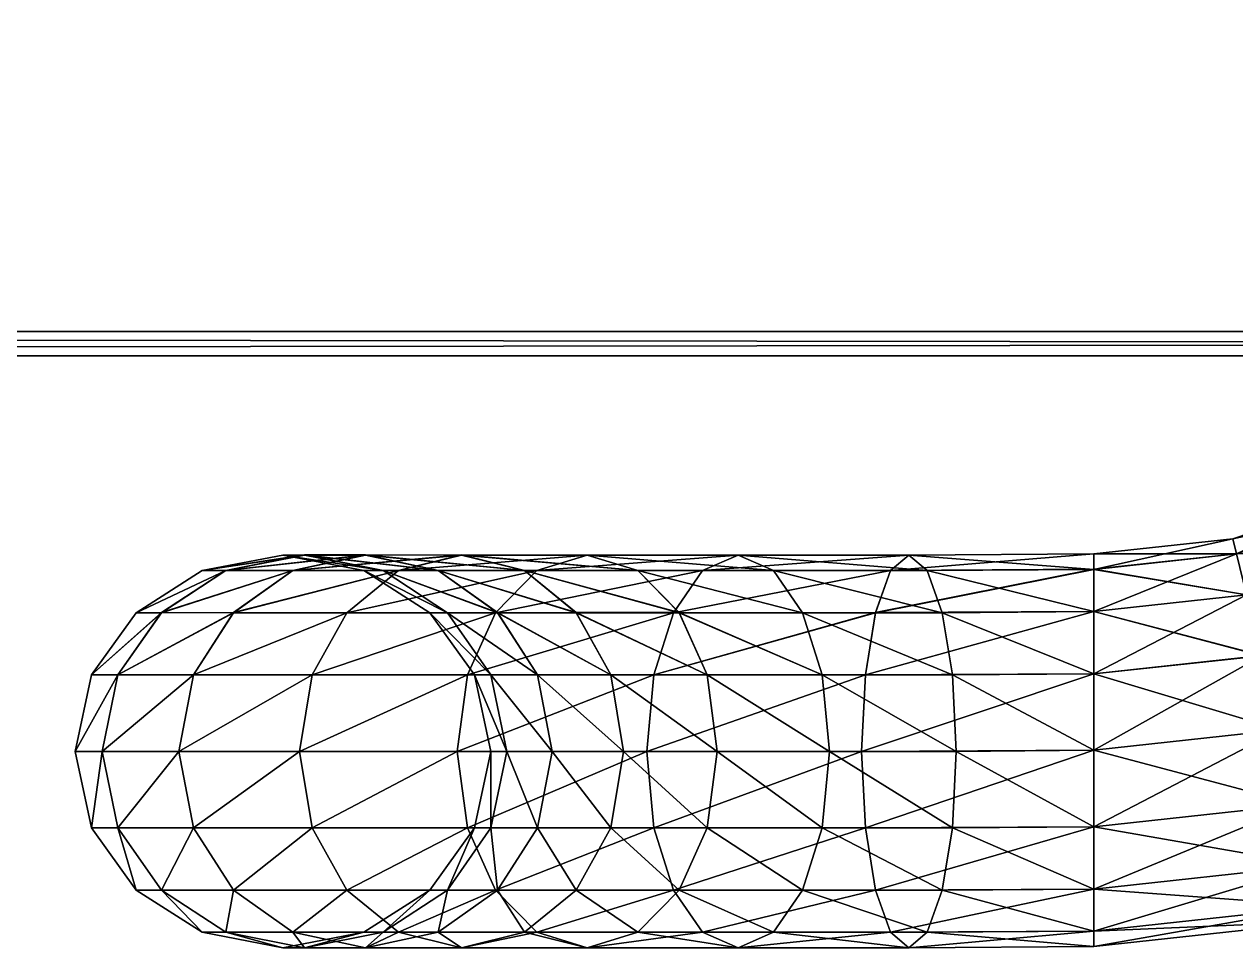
# Model space of a CAD drawing. Extents: x -84 to 84, y -10 to 10.
# Drawn here: x -21.4 to -11.45, y -9.66 to -2.08 of the extents above; entities that cross this region are included whole.
import ezdxf

# ---------------------------------------------------------------- set-up
doc = ezdxf.new("R2010")
doc.units = 0
doc.layers.add('DOOR01', color=231, linetype='CONTINUOUS')
doc.layers.add('FR', color=201, linetype='CONTINUOUS')

msp = doc.modelspace()

# ---------------------------------------------------------------- meshes
at = {"layer": 'DOOR01', "color": 231}
mesh = msp.add_polyface(dxfattribs=at)
corners = [(-12.616852, 6.899414, 114.076416), (-13.985779, 6.562867, 114.451324), (-13.86261, 6.908509, 113.952301), (-12.616852, 6.553711, 114.588898), (-12.616852, 6.426881, 115.216064), (-14.136566, 6.436035, 115.062164), (-12.616852, 6.553712, 115.843262), (-14.287445, 6.562866, 115.673004), (-12.616852, 6.899414, 116.355743), (-14.410767, 6.908508, 116.172028), (-14.493958, 7.421021, 116.508698), (-15.247803, 6.562866, 114.024445), (-15.00946, 6.908509, 113.564117), (-15.539551, 6.436035, 114.587799), (-15.83139, 6.562866, 115.151154), (-16.069824, 6.908508, 115.611481), (-16.362366, 6.564727, 113.354523), (-16.022888, 6.910369, 112.954742), (-16.777527, 6.436035, 113.843781), (-17.192932, 6.562866, 114.333038), (-17.532196, 6.908508, 114.732819), (-17.292603, 6.564727, 112.475494), (-16.869598, 6.910369, 112.154938), (-17.810333, 6.437896, 112.86795), (-18.3284, 6.564727, 113.260406), (-18.001709, 6.562866, 111.422638), (-17.514557, 6.908508, 111.197296), (-13.86261, 6.908504, 60.724426), (-13.985779, 6.562861, 60.225403), (-12.616852, 6.89941, 60.600304), (-14.136566, 6.436031, 59.614563), (-12.616852, 6.426875, 59.460655), (-12.616852, 6.553706, 60.087822), (-14.287445, 6.562861, 59.003723), (-12.616852, 6.555568, 58.833458), (-14.410767, 6.910365, 58.5047), (-12.616852, 6.90127, 58.320992), (-15.247803, 6.562861, 60.652283), (-15.00946, 6.908504, 61.11261), (-15.539551, 6.43603, 60.088928), (-15.83139, 6.562861, 59.525574), (-16.069824, 6.908504, 59.065247), (-16.362366, 6.562862, 61.322205), (-16.022888, 6.908504, 61.721985), (-16.777527, 6.43603, 60.832947), (-17.192932, 6.562861, 60.343689), (-17.532196, 6.908504, 59.943909), (-17.292603, 6.562862, 62.201233), (-16.869598, 6.908505, 62.52179), (-17.810333, 6.436031, 61.808777), (-18.3284, 6.562862, 61.416321), (-18.001709, 6.564723, 63.254089), (-17.514557, 6.910365, 63.479431), (-14.136566, -6.438842, 115.062164), (-12.616852, -6.429688, 115.216064), (-12.616852, -6.556519, 114.588898)]
mesh.append_faces([[corners[k] for k in face] for face in [(0, 1, 2), (3, 5, 1), (4, 7, 5), (6, 9, 7), (8, 10, 9), (2, 11, 12), (1, 13, 11), (5, 14, 13), (7, 15, 14), (12, 16, 17), (11, 18, 16), (13, 19, 18), (14, 20, 19), (17, 21, 22), (16, 23, 21), (22, 25, 26)]], dxfattribs={"vtx0": -1})
mesh.append_faces([[corners[k] for k in face] for face in [(27, 28, 29), (28, 30, 32), (30, 33, 31), (33, 35, 34), (38, 37, 27), (37, 39, 28), (39, 40, 30), (40, 41, 33), (43, 42, 38), (42, 44, 37), (44, 45, 39), (45, 46, 40), (48, 47, 43), (47, 49, 42), (52, 51, 48)]], dxfattribs={"vtx1": -1})
mesh.append_faces([[corners[k] for k in face] for face in [(3, 4, 5), (4, 6, 7), (6, 8, 9), (2, 1, 11), (1, 5, 13), (5, 7, 14), (7, 9, 15), (12, 11, 16), (11, 13, 18), (13, 14, 19), (14, 15, 20), (17, 16, 21), (16, 18, 23), (18, 19, 24), (22, 21, 25), (30, 31, 32), (33, 34, 31), (35, 36, 34), (37, 28, 27), (39, 30, 28), (40, 33, 30), (41, 35, 33), (42, 37, 38), (44, 39, 37), (45, 40, 39), (46, 41, 40), (47, 42, 43), (49, 44, 42), (50, 45, 44), (51, 47, 48), (53, 54, 55)]], dxfattribs={"vtx2": -1})
mesh = msp.add_polyface(dxfattribs=at)
corners = [(-13.985779, -6.565673, 114.451324), (-12.616852, -6.556519, 114.588898), (-12.616852, -6.902222, 114.076416), (-11.446472, -6.428833, 114.588898), (-11.363159, -6.765503, 114.076416), (-12.616852, -6.429688, 115.216064), (-11.476929, -6.305419, 115.216064), (-12.616852, -6.556519, 115.843262), (-11.446472, -6.428833, 115.843262), (-12.616852, -6.902222, 116.355743), (-11.363159, -6.765502, 116.355743), (-11.23996, -7.264526, 113.730743), (-10.216309, -6.377319, 114.076416), (-9.977966, -6.837646, 113.730743), (-10.377228, -6.066772, 114.588898), (-10.436157, -5.952881, 115.216064), (-10.377228, -6.066772, 115.843262), (-10.216309, -6.377319, 116.355743), (-11.23996, -7.264526, 116.701416), (-9.977966, -6.837646, 116.701416), (-9.686218, -7.40007, 113.603943), (-8.863525, -6.167725, 113.730743), (-8.448242, -6.656982, 113.603943), (-9.202881, -5.767944, 114.076416), (-9.202881, -5.767944, 116.355743), (-8.863525, -6.167724, 116.701416), (-8.448242, -6.656982, 116.828217), (-7.933289, -5.288696, 113.730743), (-12.616852, -6.902226, 60.600304), (-12.616852, -6.556524, 60.087822), (-13.985779, -6.565679, 60.225403), (-11.446472, -6.428838, 60.087822), (-11.363159, -6.765507, 60.600304), (-11.476929, -6.305425, 59.460655), (-12.616852, -6.429692, 59.460655), (-11.446472, -6.426976, 58.833458), (-12.616852, -6.554662, 58.833458), (-11.363159, -6.763646, 58.320992), (-12.616852, -6.900365, 58.320992), (-10.216309, -6.377324, 60.600304), (-11.23996, -7.264531, 60.945976), (-9.977966, -6.837651, 60.945976), (-10.377228, -6.066777, 60.087822), (-10.436157, -5.952885, 59.460655), (-10.377228, -6.064915, 58.833458), (-10.216309, -6.375463, 58.320992), (-9.977966, -6.83579, 57.975304), (-11.23996, -7.262669, 57.975304), (-8.863525, -6.167729, 60.945976), (-9.686218, -7.400059, 61.072777), (-8.448242, -6.656987, 61.072777), (-9.202881, -5.767949, 60.600304), (-9.431763, -5.498296, 60.087822), (-9.202881, -5.766088, 58.320992), (-8.863525, -6.165868, 57.975304), (-8.448242, -6.655126, 57.848503), (-9.686218, -7.40006, 57.848503), (-7.933289, -5.288701, 60.945976)]
mesh.append_faces([[corners[k] for k in face] for face in [(2, 3, 4), (1, 6, 3), (5, 8, 6), (7, 10, 8), (11, 12, 13), (4, 14, 12), (3, 15, 14), (6, 16, 15), (8, 17, 16), (10, 19, 17), (20, 21, 22), (13, 23, 21), (17, 25, 24), (19, 26, 25)]], dxfattribs={"vtx0": -1})
mesh.append_faces([[corners[k] for k in face] for face in [(32, 31, 28), (31, 33, 29), (33, 35, 34), (35, 37, 36), (41, 39, 40), (39, 42, 32), (42, 43, 31), (43, 44, 33), (44, 45, 35), (45, 46, 37), (50, 48, 49), (48, 51, 41), (53, 54, 45), (54, 55, 46)]], dxfattribs={"vtx1": -1})
mesh.append_faces([[corners[k] for k in face] for face in [(0, 1, 2), (2, 1, 3), (1, 5, 6), (5, 7, 8), (7, 9, 10), (11, 4, 12), (4, 3, 14), (3, 6, 15), (6, 8, 16), (8, 10, 17), (10, 18, 19), (20, 13, 21), (13, 12, 23), (16, 17, 24), (17, 19, 25), (22, 21, 27), (28, 29, 30), (31, 29, 28), (33, 34, 29), (35, 36, 34), (37, 38, 36), (39, 32, 40), (42, 31, 32), (43, 33, 31), (44, 35, 33), (45, 37, 35), (46, 47, 37), (48, 41, 49), (51, 39, 41), (52, 42, 39), (53, 45, 44), (54, 46, 45), (55, 56, 46), (57, 48, 50)]], dxfattribs={"vtx2": -1})
mesh = msp.add_polyface(dxfattribs=at)
corners = [(-19.681366, -6.909455, 112.199249), (-20.009918, -7.422898, 112.351105), (-18.751282, -6.911317, 113.580963), (-20.130707, -8.050096, 112.406891), (-19.036896, -7.422898, 113.797272), (-20.009918, -8.677232, 112.351105), (-19.14151, -8.050096, 113.876617), (-19.681366, -9.189744, 112.199249), (-19.036896, -8.677232, 113.797272), (-20.274567, -6.911317, 110.631622), (-19.194244, -6.563813, 111.973907), (-19.746429, -6.565675, 110.515289), (-20.63089, -7.422898, 110.710236), (-20.761688, -8.050096, 110.739044), (-20.63089, -8.677232, 110.710236), (-20.274567, -9.189744, 110.631622), (-19.746429, -9.535386, 110.515289), (-19.194244, -9.535386, 111.973907), (-19.940094, -6.565674, 108.75444), (-19.099884, -6.438844, 110.372711), (-19.276276, -6.438844, 108.75444), (-20.482391, -6.911316, 108.75444), (-20.848297, -7.422898, 108.75444), (-20.982574, -8.050096, 108.75444), (-20.848297, -8.677232, 108.75444), (-20.482391, -9.189744, 108.75444), (-19.940094, -9.535386, 108.75444), (-19.276276, -9.662217, 108.75444), (-18.751282, -6.911321, 61.095764), (-20.009918, -7.422887, 62.325623), (-19.681366, -6.911321, 62.477478), (-19.036896, -7.422887, 60.879456), (-20.130707, -8.050084, 62.269836), (-19.14151, -8.050084, 60.80011), (-20.009918, -8.67722, 62.325623), (-19.036896, -8.677221, 60.879456), (-19.681366, -9.189734, 62.477478), (-19.194244, -6.565679, 62.70282), (-20.274567, -6.909459, 64.045105), (-19.746429, -6.563817, 64.161438), (-20.63089, -7.422887, 63.966492), (-20.761688, -8.050084, 63.937683), (-20.63089, -8.67722, 63.966492), (-20.274567, -9.189733, 64.045105), (-19.194244, -9.535376, 62.70282), (-19.746429, -9.535375, 64.161438), (-19.099884, -6.436986, 64.304016)]
mesh.append_faces([[corners[k] for k in face] for face in [(28, 29, 30), (31, 32, 29), (33, 34, 32), (35, 36, 34), (37, 38, 39), (30, 40, 38), (29, 41, 40), (32, 42, 41), (34, 43, 42), (36, 45, 43), (46, 18, 20), (39, 21, 18), (38, 22, 21), (40, 23, 22), (41, 24, 23), (42, 25, 24), (43, 26, 25), (45, 27, 26)]], dxfattribs={"vtx0": -1})
mesh.append_faces([[corners[k] for k in face] for face in [(0, 1, 2), (1, 3, 4), (3, 5, 6), (5, 7, 8), (11, 9, 10), (9, 12, 0), (12, 13, 1), (13, 14, 3), (14, 15, 5), (15, 16, 7), (20, 18, 19), (18, 21, 11), (21, 22, 9), (22, 23, 12), (23, 24, 13), (24, 25, 14), (25, 26, 15), (26, 27, 16)]], dxfattribs={"vtx1": -1})
mesh.append_faces([[corners[k] for k in face] for face in [(9, 0, 10), (12, 1, 0), (13, 3, 1), (14, 5, 3), (15, 7, 5), (16, 17, 7), (18, 11, 19), (21, 9, 11), (22, 12, 9), (23, 13, 12), (24, 14, 13), (25, 15, 14), (26, 16, 15), (37, 30, 38), (30, 29, 40), (29, 32, 41), (32, 34, 42), (34, 36, 43), (36, 44, 45), (46, 39, 18), (39, 38, 21), (38, 40, 22), (40, 41, 23), (41, 42, 24), (42, 43, 25), (43, 45, 26)]], dxfattribs={"vtx2": -1})
mesh = msp.add_polyface(dxfattribs=at)
corners = [(-17.810333, -6.436982, 112.86795), (-18.3284, -6.563813, 113.260406), (-16.777527, -6.438843, 113.843781), (-18.751282, -6.911317, 113.580963), (-17.532196, -6.911316, 114.732819), (-17.192932, -6.565674, 114.333038), (-19.036896, -7.422898, 113.797272), (-17.761169, -7.422898, 115.002472), (-19.14151, -8.050096, 113.876617), (-17.845154, -8.050096, 115.101471), (-18.597961, -6.438843, 111.698273), (-17.292603, -6.563812, 112.475494), (-18.001709, -6.565674, 111.422638), (-19.194244, -6.563813, 111.973907), (-19.681366, -6.909455, 112.199249), (-20.009918, -7.422898, 112.351105), (-20.130707, -8.050096, 112.406891), (-17.925232, -6.911317, 110.1138), (-17.514557, -6.911315, 111.197296), (-17.185791, -7.422898, 111.045441), (-17.569, -7.422898, 110.035187), (-18.453552, -6.565675, 110.230133), (-19.099884, -6.438844, 110.372711), (-19.746429, -6.565675, 110.515289), (-17.704193, -7.422898, 108.75444), (-17.438293, -8.050096, 110.006378), (-17.569916, -8.050096, 108.75444), (-18.070099, -6.911317, 108.75444), (-18.612396, -6.565675, 108.75444), (-19.276276, -6.438844, 108.75444), (-16.777527, -6.438848, 60.832947), (-18.3284, -6.565679, 61.416321), (-17.810333, -6.438847, 61.808777), (-17.192932, -6.565679, 60.343689), (-17.532196, -6.911321, 59.943909), (-18.751282, -6.911321, 61.095764), (-17.761169, -7.422887, 59.674255), (-19.036896, -7.422887, 60.879456), (-17.845154, -8.050085, 59.575256), (-19.14151, -8.050084, 60.80011), (-17.292603, -6.565678, 62.201233), (-18.597961, -6.436986, 62.978455), (-18.001709, -6.563817, 63.254089), (-19.194244, -6.565679, 62.70282), (-19.681366, -6.911321, 62.477478), (-20.009918, -7.422887, 62.325623), (-20.130707, -8.050084, 62.269836), (-17.185791, -7.422887, 63.631287), (-17.514557, -6.909459, 63.479431), (-17.925232, -6.911321, 64.562927), (-17.569, -7.422887, 64.641541), (-18.453552, -6.565679, 64.446594), (-19.099884, -6.436986, 64.304016), (-19.746429, -6.563817, 64.161438), (-17.438293, -8.050085, 64.670349)]
mesh.append_faces([[corners[k] for k in face] for face in [(30, 31, 32), (33, 35, 31), (34, 37, 35), (36, 39, 37), (40, 41, 42), (32, 43, 41), (31, 44, 43), (47, 49, 50), (48, 51, 49), (42, 52, 51), (41, 53, 52), (54, 24, 26), (50, 27, 24), (49, 28, 27), (51, 29, 28)]], dxfattribs={"vtx0": -1})
mesh.append_faces([[corners[k] for k in face] for face in [(0, 1, 2), (1, 3, 5), (3, 6, 4), (6, 8, 7), (12, 10, 11), (10, 13, 0), (13, 14, 1), (20, 17, 19), (17, 21, 18), (21, 22, 12), (22, 23, 10), (26, 24, 25), (24, 27, 20), (27, 28, 17), (28, 29, 21)]], dxfattribs={"vtx1": -1})
mesh.append_faces([[corners[k] for k in face] for face in [(3, 4, 5), (6, 7, 4), (8, 9, 7), (10, 0, 11), (13, 1, 0), (14, 3, 1), (15, 6, 3), (16, 8, 6), (17, 18, 19), (21, 12, 18), (22, 10, 12), (23, 13, 10), (24, 20, 25), (27, 17, 20), (28, 21, 17), (29, 22, 21), (33, 34, 35), (34, 36, 37), (36, 38, 39), (40, 32, 41), (32, 31, 43), (31, 35, 44), (35, 37, 45), (37, 39, 46), (47, 48, 49), (48, 42, 51), (42, 41, 52), (41, 43, 53), (54, 50, 24), (50, 49, 27), (49, 51, 28), (51, 52, 29)]], dxfattribs={"vtx2": -1})
mesh = msp.add_polyface(dxfattribs=at)
corners = [(-16.069824, -6.911316, 115.611481), (-16.230652, -7.422898, 115.922028), (-14.410767, -6.911316, 116.172028), (-16.289581, -8.050096, 116.035919), (-14.493958, -7.422897, 116.508698), (-16.022888, -6.909455, 112.954742), (-16.362366, -6.563812, 113.354523), (-15.00946, -6.911316, 113.564117), (-16.777527, -6.438843, 113.843781), (-15.539551, -6.438843, 114.587799), (-15.247803, -6.565674, 114.024445), (-17.192932, -6.565674, 114.333038), (-15.83139, -6.565674, 115.151154), (-17.532196, -6.911316, 114.732819), (-17.761169, -7.422898, 115.002472), (-17.845154, -8.050096, 115.101471), (-16.583984, -7.422898, 111.938629), (-15.794006, -7.422897, 112.685089), (-15.710022, -8.050095, 112.58609), (-16.47934, -8.050095, 111.859283), (-16.869598, -6.909455, 112.154938), (-17.292603, -6.563812, 112.475494), (-17.810333, -6.436982, 112.86795), (-18.3284, -6.563813, 113.260406), (-17.185791, -7.422898, 111.045441), (-17.065247, -8.050096, 110.989655), (-17.514557, -6.911315, 111.197296), (-18.001709, -6.565674, 111.422638), (-17.569, -7.422898, 110.035187), (-17.438293, -8.050096, 110.006378), (-14.493958, -7.422888, 58.16803), (-16.289581, -8.050084, 58.640808), (-16.230652, -7.422886, 58.7547), (-15.00946, -6.911321, 61.11261), (-16.362366, -6.565679, 61.322205), (-16.022888, -6.911321, 61.721985), (-15.247803, -6.565679, 60.652283), (-15.539551, -6.438848, 60.088928), (-16.777527, -6.438848, 60.832947), (-15.83139, -6.565679, 59.525574), (-17.192932, -6.565679, 60.343689), (-16.069824, -6.911321, 59.065247), (-17.532196, -6.911321, 59.943909), (-17.761169, -7.422887, 59.674255), (-17.845154, -8.050085, 59.575256), (-15.794006, -8.67722, 61.991638), (-15.710022, -8.050084, 62.090637), (-16.47934, -8.050084, 62.817444), (-15.794006, -7.422887, 61.991638), (-16.583984, -7.422886, 62.738098), (-16.869598, -6.91132, 62.52179), (-17.292603, -6.565678, 62.201233), (-17.810333, -6.438847, 61.808777), (-18.3284, -6.565679, 61.416321), (-16.583984, -8.67722, 62.738098), (-17.065247, -8.050084, 63.687073), (-17.185791, -7.422887, 63.631287), (-17.514557, -6.909459, 63.479431), (-18.001709, -6.563817, 63.254089), (-17.185791, -8.67722, 63.631287), (-17.438293, -8.050085, 64.670349), (-17.569, -7.422887, 64.641541)]
mesh.append_faces([[corners[k] for k in face] for face in [(30, 31, 32), (33, 34, 35), (36, 38, 34), (37, 40, 38), (39, 42, 40), (41, 43, 42), (32, 44, 43), (46, 49, 47), (48, 50, 49), (35, 51, 50), (34, 52, 51), (47, 56, 55), (49, 57, 56), (50, 58, 57), (55, 61, 60)]], dxfattribs={"vtx0": -1})
mesh.append_faces([[corners[k] for k in face] for face in [(0, 1, 2), (1, 3, 4), (5, 6, 7), (6, 8, 10), (8, 11, 9), (11, 13, 12), (13, 14, 0), (14, 15, 1), (19, 16, 18), (16, 20, 17), (20, 21, 5), (21, 22, 6), (25, 24, 19), (24, 26, 16), (26, 27, 20), (29, 28, 25)]], dxfattribs={"vtx1": -1})
mesh.append_faces([[corners[k] for k in face] for face in [(8, 9, 10), (11, 12, 9), (13, 0, 12), (14, 1, 0), (15, 3, 1), (16, 17, 18), (20, 5, 17), (21, 6, 5), (22, 8, 6), (23, 11, 8), (24, 16, 19), (26, 20, 16), (27, 21, 20), (28, 24, 25), (36, 37, 38), (37, 39, 40), (39, 41, 42), (41, 32, 43), (32, 31, 44), (45, 46, 47), (46, 48, 49), (48, 35, 50), (35, 34, 51), (34, 38, 52), (38, 40, 53), (54, 47, 55), (47, 49, 56), (49, 50, 57), (50, 51, 58), (59, 55, 60), (55, 56, 61)]], dxfattribs={"vtx2": -1})
mesh = msp.add_polyface(dxfattribs=at)
corners = [(-13.74884, -8.050095, 113.492218), (-13.779297, -7.422898, 113.615631), (-12.616852, -8.040939, 113.603943), (-13.86261, -6.911315, 113.952301), (-12.616852, -7.413743, 113.730743), (-13.985779, -6.565673, 114.451324), (-12.616852, -6.902222, 114.076416), (-14.136566, -6.438842, 115.062164), (-12.616852, -6.556519, 114.588898), (-14.287445, -6.565673, 115.673004), (-12.616852, -6.556519, 115.843262), (-12.616852, -6.429688, 115.216064), (-14.410767, -6.911316, 116.172028), (-12.616852, -6.902222, 116.355743), (-14.493958, -7.422897, 116.508698), (-12.616852, -7.413742, 116.701416), (-14.524506, -8.050094, 116.632111), (-12.616852, -8.040939, 116.828217), (-14.848663, -7.422898, 113.253571), (-15.00946, -6.911316, 113.564117), (-15.247803, -6.565674, 114.024445), (-15.539551, -6.438843, 114.587799), (-15.83139, -6.565674, 115.151154), (-16.069824, -6.911316, 115.611481), (-16.230652, -7.422898, 115.922028), (-16.289581, -8.050096, 116.035919), (-15.794006, -7.422897, 112.685089), (-14.789612, -8.050095, 113.139679), (-16.022888, -6.909455, 112.954742), (-16.362366, -6.563812, 113.354523), (-12.616852, -8.040929, 61.072777), (-13.779297, -7.422886, 61.061096), (-13.74884, -8.050083, 61.184509), (-12.616852, -7.413731, 60.945976), (-13.86261, -6.911321, 60.724426), (-12.616852, -6.902226, 60.600304), (-13.985779, -6.565679, 60.225403), (-12.616852, -6.556524, 60.087822), (-12.616852, -6.429692, 59.460655), (-14.136566, -6.438847, 59.614563), (-12.616852, -6.554662, 58.833458), (-14.287445, -6.565679, 59.003723), (-12.616852, -6.900365, 58.320992), (-14.410767, -6.909459, 58.5047), (-12.616852, -7.413732, 57.975304), (-14.493958, -7.422888, 58.16803), (-12.616852, -8.040929, 57.848503), (-14.524506, -8.050085, 58.044617), (-14.848663, -7.422886, 61.423157), (-14.789612, -8.050083, 61.537048), (-15.00946, -6.911321, 61.11261), (-15.247803, -6.565679, 60.652283), (-15.539551, -6.438848, 60.088928), (-15.83139, -6.565679, 59.525574), (-16.069824, -6.911321, 59.065247), (-16.230652, -7.422886, 58.7547), (-16.289581, -8.050084, 58.640808), (-15.794006, -7.422887, 61.991638), (-15.710022, -8.050084, 62.090637), (-16.022888, -6.911321, 61.721985), (-16.362366, -6.565679, 61.322205)]
mesh.append_faces([[corners[k] for k in face] for face in [(30, 31, 32), (33, 34, 31), (35, 36, 34), (37, 39, 36), (38, 41, 39), (40, 43, 41), (42, 45, 43), (44, 47, 45), (32, 48, 49), (31, 50, 48), (34, 51, 50), (36, 52, 51), (39, 53, 52), (41, 54, 53), (43, 55, 54), (49, 57, 58), (48, 59, 57)]], dxfattribs={"vtx0": -1})
mesh.append_faces([[corners[k] for k in face] for face in [(0, 1, 2), (1, 3, 4), (3, 5, 6), (5, 7, 8), (7, 9, 11), (9, 12, 10), (12, 14, 13), (14, 16, 15), (18, 19, 1), (19, 20, 3), (20, 21, 5), (21, 22, 7), (22, 23, 9), (26, 28, 18)]], dxfattribs={"vtx1": -1})
mesh.append_faces([[corners[k] for k in face] for face in [(9, 10, 11), (12, 13, 10), (14, 15, 13), (16, 17, 15), (18, 1, 0), (19, 3, 1), (20, 5, 3), (21, 7, 5), (22, 9, 7), (23, 12, 9), (24, 14, 12), (25, 16, 14), (26, 18, 27), (28, 19, 18), (29, 20, 19), (37, 38, 39), (38, 40, 41), (40, 42, 43), (42, 44, 45), (44, 46, 47), (32, 31, 48), (31, 34, 50), (34, 36, 51), (36, 39, 52), (39, 41, 53), (41, 43, 54), (43, 45, 55), (45, 47, 56), (49, 48, 57), (48, 50, 59), (50, 51, 60)]], dxfattribs={"vtx2": -1})
mesh = msp.add_polyface(dxfattribs=at)
corners = [(-13.985779, -9.535385, 114.451324), (-12.616852, -9.526291, 114.588898), (-12.616852, -9.653122, 115.216064), (-13.86261, -9.189743, 113.952301), (-12.616852, -9.180588, 114.076416), (-13.779297, -8.677231, 113.615631), (-12.616852, -8.668137, 113.730743), (-13.74884, -8.050095, 113.492218), (-12.616852, -8.040939, 113.603943), (-13.779297, -7.422898, 113.615631), (-12.616852, -7.413743, 113.730743), (-13.86261, -6.911315, 113.952301), (-12.616852, -6.902222, 114.076416), (-11.23996, -7.264526, 113.730743), (-11.089203, -7.874436, 113.603943), (-11.363159, -6.765503, 114.076416), (-12.616852, -6.902222, 116.355743), (-12.616852, -7.413742, 116.701416), (-11.23996, -7.264526, 116.701416), (-11.363159, -6.765502, 116.355743), (-12.616852, -8.040939, 116.828217), (-11.089203, -7.874434, 116.828217), (-12.616852, -8.668137, 116.701416), (-10.938293, -8.485274, 116.701416), (-12.616852, -9.180588, 116.355743), (-10.815002, -8.984298, 116.355743), (-12.616852, -9.526291, 115.843262), (-10.731812, -9.320968, 115.843262), (-10.701355, -9.444382, 115.216064), (-10.731812, -9.320969, 114.588898), (-10.815002, -8.984299, 114.076416), (-10.938293, -8.485276, 113.730743), (-9.977966, -6.837646, 113.730743), (-12.616852, -9.653111, 59.460655), (-12.616852, -9.526279, 60.087822), (-13.985779, -9.535375, 60.225403), (-12.616852, -9.180576, 60.600304), (-13.86261, -9.189733, 60.724426), (-12.616852, -8.668125, 60.945976), (-13.779297, -8.67722, 61.061096), (-12.616852, -8.040929, 61.072777), (-13.74884, -8.050083, 61.184509), (-12.616852, -7.413731, 60.945976), (-13.779297, -7.422886, 61.061096), (-12.616852, -6.902226, 60.600304), (-13.86261, -6.911321, 60.724426), (-11.23996, -7.264531, 60.945976), (-11.089203, -7.874425, 61.072777), (-11.363159, -6.765507, 60.600304), (-11.23996, -7.262669, 57.975304), (-12.616852, -7.413732, 57.975304), (-12.616852, -6.900365, 58.320992), (-11.363159, -6.763646, 58.320992), (-11.089203, -7.874425, 57.848503), (-12.616852, -8.040929, 57.848503), (-10.938293, -8.485265, 57.975304), (-12.616852, -8.668126, 57.975304), (-10.815002, -8.984288, 58.320992), (-12.616852, -9.180577, 58.320992), (-10.731812, -9.320959, 58.833458), (-12.616852, -9.52628, 58.833458), (-10.701355, -9.444371, 59.460655), (-10.731812, -9.320957, 60.087822), (-10.815002, -8.984287, 60.600304), (-10.938293, -8.485264, 60.945976)]
mesh.append_faces([[corners[k] for k in face] for face in [(8, 13, 14), (10, 15, 13), (16, 18, 19), (17, 21, 18), (20, 23, 21), (22, 25, 23), (24, 27, 25), (26, 28, 27), (2, 29, 28), (1, 30, 29), (4, 31, 30), (6, 14, 31)]], dxfattribs={"vtx0": -1})
mesh.append_faces([[corners[k] for k in face] for face in [(47, 46, 40), (46, 48, 42), (52, 49, 51), (49, 53, 50), (53, 55, 54), (55, 57, 56), (57, 59, 58), (59, 61, 60), (61, 62, 33), (62, 63, 34), (63, 64, 36), (64, 47, 38)]], dxfattribs={"vtx1": -1})
mesh.append_faces([[corners[k] for k in face] for face in [(0, 1, 2), (3, 4, 1), (5, 6, 4), (7, 8, 6), (9, 10, 8), (11, 12, 10), (8, 10, 13), (10, 12, 15), (16, 17, 18), (17, 20, 21), (20, 22, 23), (22, 24, 25), (24, 26, 27), (26, 2, 28), (2, 1, 29), (1, 4, 30), (4, 6, 31), (6, 8, 14), (14, 13, 32), (33, 34, 35), (34, 36, 37), (36, 38, 39), (38, 40, 41), (40, 42, 43), (42, 44, 45), (46, 42, 40), (48, 44, 42), (49, 50, 51), (53, 54, 50), (55, 56, 54), (57, 58, 56), (59, 60, 58), (61, 33, 60), (62, 34, 33), (63, 36, 34), (64, 38, 36), (47, 40, 38)]], dxfattribs={"vtx2": -1})
mesh = msp.add_polyface(dxfattribs=at)
corners = [(-14.136566, -9.662217, 115.062164), (-13.985779, -9.535385, 114.451324), (-12.616852, -9.653122, 115.216064), (-13.86261, -9.189743, 113.952301), (-12.616852, -9.526291, 114.588898), (-13.779297, -8.677231, 113.615631), (-12.616852, -9.180588, 114.076416), (-13.74884, -8.050095, 113.492218), (-12.616852, -8.668137, 113.730743), (-14.493958, -8.677231, 116.508698), (-12.616852, -8.668137, 116.701416), (-12.616852, -8.040939, 116.828217), (-14.524506, -8.050094, 116.632111), (-14.410767, -9.189743, 116.172028), (-12.616852, -9.180588, 116.355743), (-14.287445, -9.535385, 115.673004), (-12.616852, -9.526291, 115.843262), (-15.247803, -9.535385, 114.024445), (-15.539551, -9.662216, 114.587799), (-15.00946, -9.189743, 113.564117), (-14.848663, -8.677231, 113.253571), (-14.789612, -8.050095, 113.139679), (-14.848663, -7.422898, 113.253571), (-16.230652, -8.677231, 115.922028), (-16.069824, -9.189743, 115.611481), (-15.83139, -9.535385, 115.151154), (-16.022888, -9.189743, 112.954742), (-15.794006, -8.677231, 112.685089), (-15.710022, -8.050095, 112.58609), (-15.794006, -7.422897, 112.685089), (-12.616852, -9.653111, 59.460655), (-13.985779, -9.535375, 60.225403), (-14.136566, -9.662206, 59.614563), (-12.616852, -9.526279, 60.087822), (-13.86261, -9.189733, 60.724426), (-12.616852, -9.180576, 60.600304), (-13.779297, -8.67722, 61.061096), (-12.616852, -8.668125, 60.945976), (-13.74884, -8.050083, 61.184509), (-12.616852, -8.040929, 57.848503), (-12.616852, -8.668126, 57.975304), (-14.493958, -8.67722, 58.16803), (-14.524506, -8.050085, 58.044617), (-12.616852, -9.180577, 58.320992), (-14.410767, -9.189733, 58.5047), (-12.616852, -9.52628, 58.833458), (-14.287445, -9.535375, 59.003723), (-15.247803, -9.535375, 60.652283), (-15.539551, -9.662206, 60.088928), (-15.00946, -9.189733, 61.11261), (-14.848663, -8.67722, 61.423157), (-14.789612, -8.050083, 61.537048), (-16.230652, -8.67722, 58.7547), (-16.069824, -9.189733, 59.065247), (-15.83139, -9.535375, 59.525574), (-16.022888, -9.189733, 61.721985), (-15.794006, -8.67722, 61.991638), (-15.710022, -8.050084, 62.090637)]
mesh.append_faces([[corners[k] for k in face] for face in [(30, 31, 32), (33, 34, 31), (35, 36, 34), (37, 38, 36), (39, 41, 42), (40, 44, 41), (43, 46, 44), (45, 32, 46), (32, 47, 48), (31, 49, 47), (34, 50, 49), (36, 51, 50), (44, 54, 53), (46, 48, 54), (50, 57, 56)]], dxfattribs={"vtx0": -1})
mesh.append_faces([[corners[k] for k in face] for face in [(0, 1, 2), (1, 3, 4), (3, 5, 6), (5, 7, 8), (12, 9, 11), (9, 13, 10), (13, 15, 14), (15, 0, 16), (18, 17, 0), (17, 19, 1), (19, 20, 3), (20, 21, 5), (21, 22, 7), (24, 25, 13), (25, 18, 15), (27, 28, 20), (28, 29, 21)]], dxfattribs={"vtx1": -1})
mesh.append_faces([[corners[k] for k in face] for face in [(9, 10, 11), (13, 14, 10), (15, 16, 14), (0, 2, 16), (17, 1, 0), (19, 3, 1), (20, 5, 3), (21, 7, 5), (23, 9, 12), (24, 13, 9), (25, 15, 13), (18, 0, 15), (26, 19, 17), (27, 20, 19), (28, 21, 20), (39, 40, 41), (40, 43, 44), (43, 45, 46), (45, 30, 32), (32, 31, 47), (31, 34, 49), (34, 36, 50), (36, 38, 51), (42, 41, 52), (41, 44, 53), (44, 46, 54), (46, 32, 48), (47, 49, 55), (49, 50, 56), (50, 51, 57)]], dxfattribs={"vtx2": -1})
mesh = msp.add_polyface(dxfattribs=at)
corners = [(-19.036896, -8.677232, 113.797272), (-17.761169, -8.677232, 115.002472), (-17.845154, -8.050096, 115.101471), (-19.14151, -8.050096, 113.876617), (-18.751282, -9.189744, 113.580963), (-17.532196, -9.189744, 114.732819), (-18.3284, -9.535386, 113.260406), (-17.192932, -9.535386, 114.333038), (-17.810333, -9.662217, 112.86795), (-18.001709, -9.535385, 111.422638), (-17.292603, -9.535385, 112.475494), (-18.597961, -9.662217, 111.698273), (-17.514557, -9.189743, 111.197296), (-20.009918, -8.677232, 112.351105), (-19.681366, -9.189744, 112.199249), (-19.194244, -9.535386, 111.973907), (-18.453552, -9.535385, 110.230133), (-19.099884, -9.662217, 110.372711), (-17.925232, -9.189743, 110.1138), (-17.569, -8.677231, 110.035187), (-19.746429, -9.535386, 110.515289), (-18.612396, -9.535386, 108.75444), (-19.276276, -9.662217, 108.75444), (-18.070099, -9.189744, 108.75444), (-17.704193, -8.677232, 108.75444), (-17.569916, -8.050096, 108.75444), (-17.845154, -8.050085, 59.575256), (-17.761169, -8.677221, 59.674255), (-19.036896, -8.677221, 60.879456), (-19.14151, -8.050084, 60.80011), (-17.532196, -9.189733, 59.943909), (-18.751282, -9.189733, 61.095764), (-17.192932, -9.535375, 60.343689), (-18.3284, -9.535375, 61.416321), (-17.810333, -9.662206, 61.808777), (-17.292603, -9.535375, 62.201233), (-18.001709, -9.535376, 63.254089), (-18.597961, -9.662207, 62.978455), (-17.514557, -9.189734, 63.479431), (-20.009918, -8.67722, 62.325623), (-19.681366, -9.189734, 62.477478), (-19.194244, -9.535376, 62.70282), (-18.453552, -9.535375, 64.446594), (-19.099884, -9.662206, 64.304016), (-17.925232, -9.189733, 64.562927), (-17.569, -8.67722, 64.641541), (-19.746429, -9.535375, 64.161438)]
mesh.append_faces([[corners[k] for k in face] for face in [(26, 28, 29), (27, 31, 28), (30, 33, 31), (32, 34, 33), (34, 36, 37), (35, 38, 36), (31, 41, 40), (33, 37, 41), (37, 42, 43), (36, 44, 42), (38, 45, 44), (41, 43, 46), (43, 21, 22), (42, 23, 21), (44, 24, 23), (45, 25, 24)]], dxfattribs={"vtx0": -1})
mesh.append_faces([[corners[k] for k in face] for face in [(3, 0, 2), (0, 4, 1), (4, 6, 5), (6, 8, 7), (11, 9, 8), (9, 12, 10), (14, 15, 4), (15, 11, 6), (17, 16, 11), (16, 18, 9), (18, 19, 12), (20, 17, 15), (22, 21, 17), (21, 23, 16), (23, 24, 18), (24, 25, 19)]], dxfattribs={"vtx1": -1})
mesh.append_faces([[corners[k] for k in face] for face in [(0, 1, 2), (4, 5, 1), (6, 7, 5), (9, 10, 8), (13, 0, 3), (14, 4, 0), (15, 6, 4), (11, 8, 6), (16, 9, 11), (18, 12, 9), (17, 11, 15), (21, 16, 17), (23, 18, 16), (24, 19, 18), (22, 17, 20), (26, 27, 28), (27, 30, 31), (30, 32, 33), (34, 35, 36), (29, 28, 39), (28, 31, 40), (31, 33, 41), (33, 34, 37), (37, 36, 42), (36, 38, 44), (41, 37, 43), (43, 42, 21), (42, 44, 23), (44, 45, 24), (46, 43, 22)]], dxfattribs={"vtx2": -1})
mesh = msp.add_polyface(dxfattribs=at)
corners = [(-16.289581, -8.050096, 116.035919), (-16.230652, -8.677231, 115.922028), (-14.524506, -8.050094, 116.632111), (-16.069824, -9.189743, 115.611481), (-14.493958, -8.677231, 116.508698), (-16.362366, -9.535385, 113.354523), (-15.247803, -9.535385, 114.024445), (-15.539551, -9.662216, 114.587799), (-16.777527, -9.662217, 113.843781), (-16.022888, -9.189743, 112.954742), (-15.794006, -8.677231, 112.685089), (-15.00946, -9.189743, 113.564117), (-17.761169, -8.677232, 115.002472), (-17.845154, -8.050096, 115.101471), (-17.532196, -9.189744, 114.732819), (-17.192932, -9.535386, 114.333038), (-15.83139, -9.535385, 115.151154), (-17.292603, -9.535385, 112.475494), (-17.810333, -9.662217, 112.86795), (-16.869598, -9.189743, 112.154938), (-16.583984, -8.677231, 111.938629), (-16.47934, -8.050095, 111.859283), (-15.710022, -8.050095, 112.58609), (-17.514557, -9.189743, 111.197296), (-17.185791, -8.677231, 111.045441), (-17.065247, -8.050096, 110.989655), (-17.569, -8.677231, 110.035187), (-17.438293, -8.050096, 110.006378), (-17.569916, -8.050096, 108.75444), (-14.524506, -8.050085, 58.044617), (-16.230652, -8.67722, 58.7547), (-16.289581, -8.050084, 58.640808), (-14.493958, -8.67722, 58.16803), (-16.069824, -9.189733, 59.065247), (-15.539551, -9.662206, 60.088928), (-15.247803, -9.535375, 60.652283), (-16.362366, -9.535375, 61.322205), (-16.777527, -9.662206, 60.832947), (-16.022888, -9.189733, 61.721985), (-15.00946, -9.189733, 61.11261), (-15.794006, -8.67722, 61.991638), (-17.761169, -8.677221, 59.674255), (-17.845154, -8.050085, 59.575256), (-17.532196, -9.189733, 59.943909), (-15.83139, -9.535375, 59.525574), (-17.192932, -9.535375, 60.343689), (-17.292603, -9.535375, 62.201233), (-17.810333, -9.662206, 61.808777), (-16.869598, -9.189733, 62.52179), (-16.583984, -8.67722, 62.738098), (-16.47934, -8.050084, 62.817444), (-17.514557, -9.189734, 63.479431), (-17.185791, -8.67722, 63.631287), (-17.065247, -8.050084, 63.687073), (-17.569, -8.67722, 64.641541), (-17.438293, -8.050085, 64.670349)]
mesh.append_faces([[corners[k] for k in face] for face in [(29, 30, 31), (32, 33, 30), (34, 36, 37), (35, 38, 36), (39, 40, 38), (31, 41, 42), (30, 43, 41), (33, 45, 43), (44, 37, 45), (37, 46, 47), (36, 48, 46), (38, 49, 48), (40, 50, 49), (48, 52, 51), (49, 53, 52), (52, 55, 54)]], dxfattribs={"vtx0": -1})
mesh.append_faces([[corners[k] for k in face] for face in [(0, 1, 2), (1, 3, 4), (8, 5, 7), (5, 9, 6), (9, 10, 11), (13, 12, 0), (12, 14, 1), (14, 15, 3), (15, 8, 16), (18, 17, 8), (17, 19, 5), (19, 20, 9), (20, 21, 10), (23, 24, 19), (24, 25, 20), (26, 27, 24)]], dxfattribs={"vtx1": -1})
mesh.append_faces([[corners[k] for k in face] for face in [(5, 6, 7), (12, 1, 0), (14, 3, 1), (15, 16, 3), (8, 7, 16), (17, 5, 8), (19, 9, 5), (20, 10, 9), (21, 22, 10), (18, 8, 15), (23, 19, 17), (24, 20, 19), (25, 21, 20), (26, 24, 23), (27, 25, 24), (28, 27, 26), (34, 35, 36), (31, 30, 41), (30, 33, 43), (33, 44, 45), (44, 34, 37), (37, 36, 46), (36, 38, 48), (38, 40, 49), (45, 37, 47), (46, 48, 51), (48, 49, 52), (51, 52, 54), (54, 55, 28)]], dxfattribs={"vtx2": -1})
at = {"layer": 'FR', "color": 201}
mesh = msp.add_polyface(dxfattribs=at)
corners = [(83.751129, 4.588345, -0.000001), (83.751129, 4.588364, 222.851944), (-83.751129, 4.58834, 222.851944), (-83.751129, 4.58832, -0.000001), (-80.435211, 4.58832, 0.000014), (-80.435211, 4.588392, 219.723053), (80.435211, 4.588419, 219.723053), (80.435211, 4.588345, 0.000014), (83.751129, -4.602399, 0.000001), (83.751129, -4.602271, 222.851929), (-83.751129, -4.602297, 222.851929), (-83.751129, -4.602426, 0.000001), (-80.435211, -4.602425, 0.000016), (-80.435211, -4.602243, 219.723038), (80.435211, -4.602217, 219.723038), (80.435211, -4.6024, 0.000016), (83.551132, 4.788344, 0.200004), (83.551132, 4.788365, 222.651947), (-83.551132, 4.788341, 222.651947), (-83.551132, 4.78832, 0.200004), (-80.635208, 4.78832, 0.200011), (-80.635208, 4.788391, 219.92305), (80.635208, 4.788418, 219.92305), (80.635208, 4.788344, 0.200011), (83.551132, -4.8024, 0.200005), (83.551132, -4.80227, 222.651932), (-83.551132, -4.802296, 222.651932), (-83.551132, -4.802426, 0.200005), (-80.635208, -4.802425, 0.200013), (-80.635208, -4.802244, 219.923035), (80.635208, -4.802217, 219.923035), (80.635208, -4.8024, 0.200013)]
mesh.append_faces([[corners[k] for k in face] for face in [(0, 9, 8), (1, 10, 9), (2, 11, 10), (3, 12, 11), (4, 13, 12), (5, 14, 13), (6, 15, 14), (7, 8, 15), (24, 30, 31)]], dxfattribs={"vtx0": -1})
mesh.append_faces([[corners[k] for k in face] for face in [(21, 18, 17), (22, 17, 16), (26, 28, 29), (25, 29, 30)]], dxfattribs={"vtx0": -1, "vtx2": -1})
mesh.append_faces([[corners[k] for k in face] for face in [(23, 22, 16)]], dxfattribs={"vtx1": -1})
mesh.append_faces([[corners[k] for k in face] for face in [(21, 20, 18), (22, 21, 17), (25, 26, 29), (24, 25, 30)]], dxfattribs={"vtx1": -1, "vtx2": -1})
mesh.append_faces([[corners[k] for k in face] for face in [(20, 19, 18), (0, 1, 9), (1, 2, 10), (2, 3, 11), (3, 4, 12), (4, 5, 13), (5, 6, 14), (6, 7, 15), (7, 0, 8), (26, 27, 28), (4, 3, 19), (19, 20, 4), (3, 2, 18), (18, 19, 3), (5, 4, 20), (20, 21, 5), (2, 1, 17), (17, 18, 2), (6, 5, 21), (21, 22, 6), (1, 0, 16), (16, 17, 1), (7, 6, 22), (22, 23, 7), (0, 7, 23), (23, 16, 0), (8, 9, 25), (25, 24, 8), (9, 10, 26), (26, 25, 9), (10, 11, 27), (27, 26, 10), (11, 12, 28), (28, 27, 11), (12, 13, 29), (29, 28, 12), (13, 14, 30), (30, 29, 13), (14, 15, 31), (31, 30, 14), (15, 8, 24), (24, 31, 15)]], dxfattribs={"vtx2": -1})

doc.saveas('drawing.dxf')
